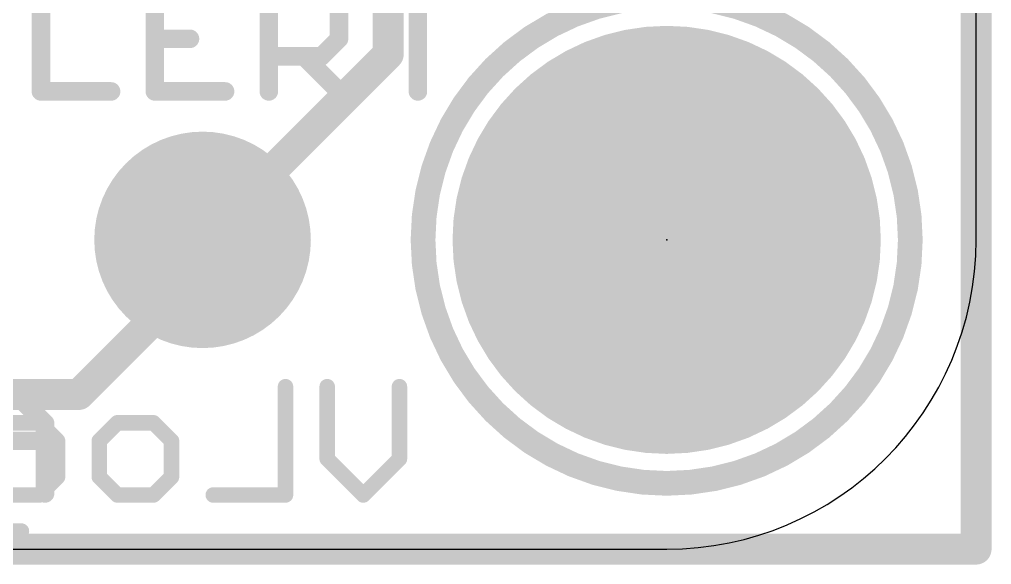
# Model space of a CAD drawing. Extents: x -0.1 to 25.5, y -0.1 to 17.9.
# Drawn here: x 17.55 to 25.53, y -0.13 to 4.35 of the extents above; entities that cross this region are included whole.
import ezdxf

# ---------------------------------------------------------------- set-up
doc = ezdxf.new("R2010")
doc.units = 0
for name, color, linetype in [('1', 12, 'CONTINUOUS'), ('16', 5, 'CONTINUOUS'), ('17', 110, 'CONTINUOUS'), ('20', 53, 'CONTINUOUS'), ('21', 40, 'CONTINUOUS'), ('22', 6, 'CONTINUOUS'), ('23', 40, 'CONTINUOUS')]:
    doc.layers.add(name, color=color, linetype=linetype)

# ---------------------------------------------------------------- blocks, each defined once
blk = doc.blocks.new('ROUNDP')
at = {"const_width": 0.5}
blk.add_lwpolyline([(0, -0.25, 1), (0, 0.25, 1), (0, -0.25)], format="xyb", dxfattribs=at)

msp = doc.modelspace()

# ---------------------------------------------------------------- linework, layer by layer
at = {"layer": '1', "const_width": 0.254}
for points in [[(25.4, 17.78), (25.4, 0)], [(19.05, 2.286), (19.05, 2.54)], [(18.034, 1.27), (19.05, 2.286)], [(13.5158, 1.27), (18.034, 1.27)], [(25.4, 0), (0, 0)]]:
    msp.add_lwpolyline(points, dxfattribs=at)
at = {"layer": '1', "const_width": 0.127}
for points in [[(19.1135, 2.54, 1), (18.9865, 2.54)], [(19.0949, 2.2411, 1), (19.0051, 2.3309)], [(18.9865, 2.286, 1), (19.1135, 2.286)], [(17.9891, 1.3149, 1), (18.0789, 1.2251)], [(18.034, 1.2065, 1), (18.034, 1.3335)], [(25.4, -0.0635, 1), (25.4, 0.0635)], [(25.3365, 0, 1), (25.4635, 0)]]:
    msp.add_lwpolyline(points, format="xyb", dxfattribs=at)
at = {"layer": '16', "const_width": 0.254}
for points in [[(25.4, 17.78), (25.4, 0)], [(20.574, 5.588), (20.574, 4.064)], [(20.574, 4.064), (19.05, 2.54)], [(25.4, 0), (0, 0)]]:
    msp.add_lwpolyline(points, dxfattribs=at)
at = {"layer": '16', "const_width": 0.127}
for points in [[(20.6189, 4.0191, 1), (20.5291, 4.1089)], [(20.5105, 4.064, 1), (20.6375, 4.064)], [(19.0051, 2.5849, 1), (19.0949, 2.4951)], [(25.4, -0.0635, 1), (25.4, 0.0635)], [(25.3365, 0, 1), (25.4635, 0)]]:
    msp.add_lwpolyline(points, format="xyb", dxfattribs=at)
at = {"layer": '20'}
for p, q in [((25.4, 2.54), (25.4, 15.24)), ((2.54, 0), (22.86, 0))]:
    msp.add_line(p, q, dxfattribs=at)
msp.add_arc((22.86, 2.54), 2.54, 270, 0, dxfattribs=at)
at = {"layer": '21', "const_width": 0.1524}
for points in [[(17.7229, 4.6235), (17.7229, 3.7592)], [(18.6584, 4.6235), (18.6584, 3.7592)], [(19.594, 3.7592), (19.594, 4.6235)], [(20.8176, 3.7592), (20.8176, 4.6235)], [(20.1702, 4.4795), (20.1702, 4.1914)], [(18.6584, 4.1914), (18.9466, 4.1914)], [(20.1702, 4.1914), (20.0261, 4.0473)], [(20.0261, 4.0473), (19.594, 4.0473)], [(19.8821, 4.0473), (20.1702, 3.7592)], [(17.7229, 3.7592), (18.2991, 3.7592)], [(18.6584, 3.7592), (19.2347, 3.7592)], [(17.4691, 1.3215), (17.7572, 1.0334)], [(17.7572, 1.0334), (17.7572, 0.4572)], [(17.181, 0.8894), (17.7572, 0.8894)]]:
    msp.add_lwpolyline(points, dxfattribs=at)
at = {"layer": '21'}
for points, const_width in [([(22.86, 0.54, 1), (22.86, 4.54, 1), (22.86, 0.54)], 0.2032), ([(18.6584, 4.2295, 1), (18.6584, 4.1533)], 0.0762), ([(18.9466, 4.1533, 1), (18.9466, 4.2295)], 0.0762), ([(20.1971, 4.1644, 1), (20.1432, 4.2183)], 0.0762), ([(20.1321, 4.1914, 1), (20.2083, 4.1914)], 0.0762), ([(19.594, 4.0854, 1), (19.594, 4.0092)], 0.0762), ([(19.909, 4.0743, 1), (19.8551, 4.0204)], 0.0762), ([(19.9992, 4.0743, 1), (20.0531, 4.0204)], 0.0762), ([(20.0261, 4.0092, 1), (20.0261, 4.0854)], 0.0762), ([(17.7229, 3.7973, 1), (17.7229, 3.7211)], 0.0762), ([(18.2991, 3.7211, 1), (18.2991, 3.7973)], 0.0762), ([(18.6584, 3.7973, 1), (18.6584, 3.7211)], 0.0762), ([(19.2347, 3.7211, 1), (19.2347, 3.7973)], 0.0762), ([(17.6848, 3.7592, 1), (17.761, 3.7592)], 0.0762), ([(18.6203, 3.7592, 1), (18.6965, 3.7592)], 0.0762), ([(19.5559, 3.7592, 1), (19.6321, 3.7592)], 0.0762), ([(20.1432, 3.7323, 1), (20.1971, 3.7861)], 0.0762), ([(20.7795, 3.7592, 1), (20.8557, 3.7592)], 0.0762), ([(17.7953, 1.0334, 1), (17.7191, 1.0334)], 0.0762), ([(17.7302, 1.0065, 1), (17.7841, 1.0604)], 0.0762), ([(17.7572, 0.8513, 1), (17.7572, 0.9275)], 0.0762), ([(17.7191, 0.4572, 1), (17.7953, 0.4572)], 0.0762)]:
    msp.add_lwpolyline(points, format="xyb", dxfattribs=dict(at, const_width=const_width))
at = {"layer": '22', "const_width": 0.127}
for points in [[(19.7309, 1.3343), (19.7309, 0.4445)], [(20.0732, 0.7411), (20.0732, 1.3343)], [(20.6664, 1.3343), (20.6664, 0.7411)], [(17.2666, 1.0377), (17.7115, 1.0377)], [(17.7115, 1.0377), (17.8598, 0.8894)], [(18.2022, 0.8894), (18.3505, 1.0377)], [(18.3505, 1.0377), (18.647, 1.0377)], [(18.647, 1.0377), (18.7953, 0.8894)], [(17.8598, 0.8894), (17.8598, 0.5928)], [(18.2022, 0.5928), (18.2022, 0.8894)], [(18.7953, 0.8894), (18.7953, 0.5928)], [(20.3698, 0.4445), (20.0732, 0.7411)], [(20.6664, 0.7411), (20.3698, 0.4445)], [(17.8598, 0.5928), (17.7115, 0.4445)], [(18.3505, 0.4445), (18.2022, 0.5928)], [(18.7953, 0.5928), (18.647, 0.4445)], [(17.7115, 0.4445), (17.2666, 0.4445)], [(18.647, 0.4445), (18.3505, 0.4445)], [(19.7309, 0.4445), (19.1377, 0.4445)], [(17.5632, 0.1479), (17.4149, 0.1479)]]:
    msp.add_lwpolyline(points, dxfattribs=at)
at = {"layer": '22', "const_width": 0.0635}
for points in [[(19.7626, 1.3343, 1), (19.6991, 1.3343)], [(20.105, 1.3343, 1), (20.0415, 1.3343)], [(20.6981, 1.3343, 1), (20.6346, 1.3343)], [(17.734, 1.0601, 1), (17.6891, 1.0152)], [(17.7115, 1.0059, 1), (17.7115, 1.0694)], [(18.3505, 1.0694, 1), (18.3505, 1.0059)], [(18.3729, 1.0152, 1), (18.328, 1.0601)], [(18.6695, 1.0601, 1), (18.6246, 1.0152)], [(18.647, 1.0059, 1), (18.647, 1.0694)], [(17.8916, 0.8894, 1), (17.8281, 0.8894)], [(17.8374, 0.8669, 1), (17.8823, 0.9118)], [(18.2339, 0.8894, 1), (18.1704, 0.8894)], [(18.1797, 0.9118, 1), (18.2246, 0.8669)], [(18.8271, 0.8894, 1), (18.7636, 0.8894)], [(18.7729, 0.8669, 1), (18.8178, 0.9118)], [(20.0957, 0.7635, 1), (20.0508, 0.7186)], [(20.6888, 0.7186, 1), (20.6439, 0.7635)], [(20.0415, 0.7411, 1), (20.105, 0.7411)], [(20.6346, 0.7411, 1), (20.6981, 0.7411)], [(17.8823, 0.5703, 1), (17.8374, 0.6152)], [(18.2246, 0.6152, 1), (18.1797, 0.5703)], [(18.8178, 0.5703, 1), (18.7729, 0.6152)], [(17.8281, 0.5928, 1), (17.8916, 0.5928)], [(18.1704, 0.5928, 1), (18.2339, 0.5928)], [(18.7636, 0.5928, 1), (18.8271, 0.5928)], [(17.6891, 0.467, 1), (17.734, 0.422)], [(17.7115, 0.4128, 1), (17.7115, 0.4763)], [(18.3505, 0.4763, 1), (18.3505, 0.4128)], [(18.328, 0.422, 1), (18.3729, 0.467)], [(18.6246, 0.467, 1), (18.6695, 0.422)], [(18.647, 0.4128, 1), (18.647, 0.4763)], [(19.1377, 0.4763, 1), (19.1377, 0.4128)], [(19.7309, 0.4128, 1), (19.7309, 0.4763)], [(20.3473, 0.467, 1), (20.3922, 0.422)], [(20.3473, 0.422, 1), (20.3922, 0.467)], [(19.6991, 0.4445, 1), (19.7626, 0.4445)], [(17.5632, 0.1162, 1), (17.5632, 0.1797)]]:
    msp.add_lwpolyline(points, format="xyb", dxfattribs=at)
at = {"layer": '23'}
msp.add_point((22.86, 2.54), dxfattribs=at)

# ---------------------------------------------------------------- block references
at = {"layer": '17', "xscale": 3.516, "yscale": 3.516}
msp.add_blockref('ROUNDP', (22.86, 2.54), dxfattribs=at)
msp.add_blockref('ROUNDP', (22.86, 2.54), dxfattribs=at)
at = {"layer": '17', "xscale": 1.778, "yscale": 1.778, "rotation": 90}
msp.add_blockref('ROUNDP', (19.05, 2.54), dxfattribs=at)
msp.add_blockref('ROUNDP', (19.05, 2.54), dxfattribs=at)

doc.saveas('drawing.dxf')
